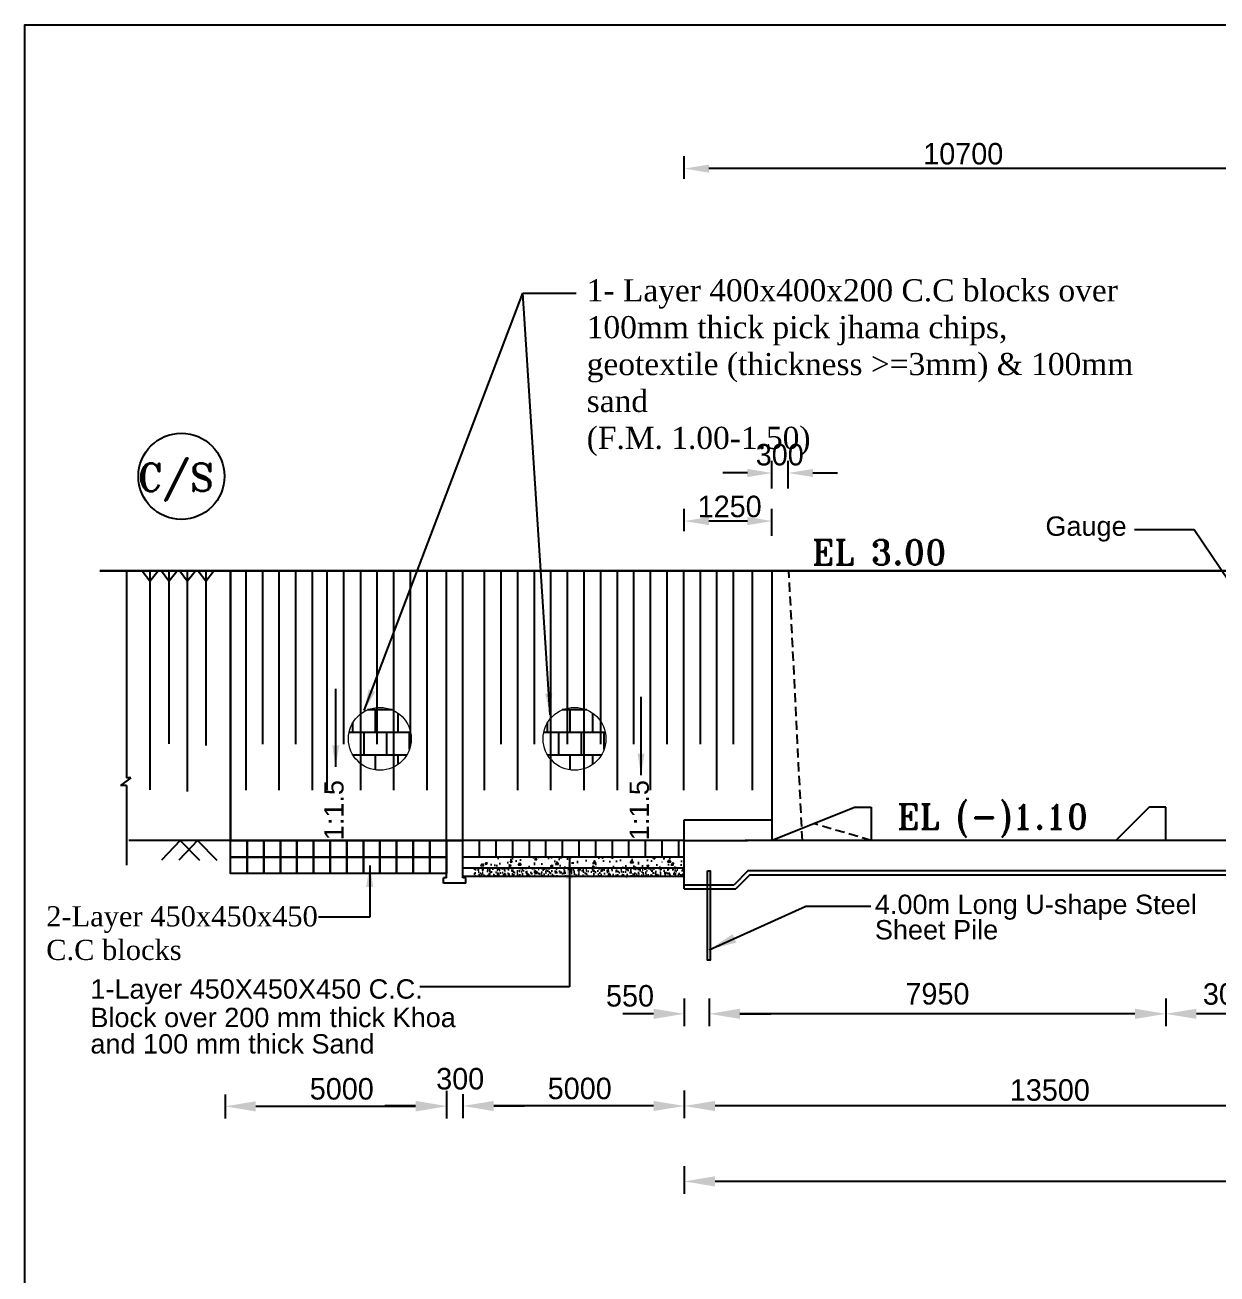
# Model space of a CAD drawing. Extents: x -1206532 to 786809, y -4288605 to 172932.
# Drawn here: x -748250 to -728863, y -4239199 to -4218882 of the extents above; entities that cross this region are included whole.
import ezdxf

# ---------------------------------------------------------------- set-up
doc = ezdxf.new("R2010")
doc.units = 0
doc.header["$LTSCALE"] = 300
doc.header["$MEASUREMENT"] = 0
doc.linetypes.add('DASHED', pattern=[0.75, 0.5, -0.25])
doc.layers.get('0').update_dxf_attribs({"linetype": 'CONTINUOUS'})
doc.layers.get('DEFPOINTS').update_dxf_attribs({"linetype": 'CONTINUOUS'})
doc.layers.add('LINE', color=7, linetype='CONTINUOUS')
doc.layers.add('Other line', color=7, linetype='CONTINUOUS', lineweight=15)
doc.layers.add('Text 20', color=7, linetype='CONTINUOUS', lineweight=15)
doc.styles.add('Arial-20', font='ARIAL_0.TTF')
doc.styles.add('BIG', font='ROMANT.SHX')
doc.dimstyles.new('3', dxfattribs={"dimtxt": 225, "dimasz": 350, "dimexe": 100, "dimexo": 25, "dimgap": 9, "dimtad": 0, "dimdec": 0, "dimzin": 0, "dimdsep": 46, "dimtxsty": 'Standard', "dimcen": 0, "dimclrd": 5, "dimclre": 6, "dimclrt": 1, "dimadec": 0, "dimazin": 0, "dimtfac": 1, "dimtdec": 0, "dimtofl": 0, "dimtmove": 2, "dimatfit": 3, "dimfxl": 1, "dimtolj": 1, "dimtzin": 0, "dimarcsym": 0})
doc.dimstyles.new('ISO-25', dxfattribs={"dimtxt": 2.5, "dimasz": 2.5, "dimexe": 1.25, "dimexo": 0.625, "dimtad": 1, "dimtxsty": 'Standard', "dimcen": 2.5, "dimadec": 0, "dimazin": 0, "dimtfac": 1, "dimtmove": 0, "dimatfit": 3, "dimfxl": 1, "dimarcsym": 0})

# ---------------------------------------------------------------- blocks, each defined once
blk = doc.blocks.new('*D190')
at = {"layer": 'DEFPOINTS', "color": 0, "lineweight": 30}
for p in [(-737527, -4235692), (-725377, -4236298), (-737527, -4236466)]:
    blk.add_point(p, dxfattribs=at)
at = {"layer": 'LINE', "color": 7, "lineweight": -2}
for p, q in [((-737527, -4236216), (-737527, -4236666)), ((-725377, -4236303), (-725377, -4236666)), ((-725877, -4236466), (-737027, -4236466))]:
    blk.add_line(p, q, dxfattribs=at)
at = {"layer": 'LINE', "color": 7, "lineweight": 30}
for points in [[(-737027, -4236383), (-737027, -4236549), (-737527, -4236466)], [(-725877, -4236383), (-725877, -4236549), (-725377, -4236466)]]:
    blk.add_solid(points, dxfattribs=at)
at = {"layer": 'LINE', "color": 7, "insert": (-731582, -4236208), "char_height": 350, "attachment_point": 5}
blk.add_mtext('\\A1;13500', dxfattribs=at)
blk = doc.blocks.new('*D193')
at = {"layer": 'DEFPOINTS', "color": 0, "lineweight": 30}
for p in [(-737527, -4236107), (-741127, -4236267), (-741127, -4236466)]:
    blk.add_point(p, dxfattribs=at)
at = {"layer": 'LINE', "color": 7, "lineweight": -2}
for p, q in [((-737527, -4236216), (-737527, -4236666)), ((-741127, -4236272), (-741127, -4236666)), ((-738027, -4236466), (-740627, -4236466))]:
    blk.add_line(p, q, dxfattribs=at)
at = {"layer": 'LINE', "color": 7, "lineweight": 30}
for points in [[(-740627, -4236383), (-740627, -4236549), (-741127, -4236466)], [(-738027, -4236383), (-738027, -4236549), (-737527, -4236466)]]:
    blk.add_solid(points, dxfattribs=at)
at = {"layer": 'LINE', "color": 7, "insert": (-739228, -4236183), "char_height": 350, "attachment_point": 5}
blk.add_mtext('\\A1;5000', dxfattribs=at)
blk = doc.blocks.new('*D194')
at = {"layer": 'DEFPOINTS', "color": 0, "lineweight": 30}
for p in [(-741397, -4236273), (-741127, -4236267), (-741397, -4236466)]:
    blk.add_point(p, dxfattribs=at)
at = {"layer": 'LINE', "color": 7, "lineweight": -2}
for p, q in [((-741397, -4236278), (-741397, -4236666)), ((-741127, -4236272), (-741127, -4236666)), ((-741897, -4236466), (-742397, -4236466)), ((-740627, -4236466), (-740127, -4236466))]:
    blk.add_line(p, q, dxfattribs=at)
at = {"layer": 'LINE', "color": 7, "lineweight": 30}
for points in [[(-741897, -4236383), (-741897, -4236549), (-741397, -4236466)], [(-740627, -4236383), (-740627, -4236549), (-741127, -4236466)]]:
    blk.add_solid(points, dxfattribs=at)
at = {"layer": 'LINE', "color": 7, "insert": (-741172, -4236025), "char_height": 350, "attachment_point": 5}
blk.add_mtext('\\A1;300', dxfattribs=at)
blk = doc.blocks.new('*D202')
at = {"layer": 'DEFPOINTS', "color": 0, "lineweight": 30}
for p in [(-729697, -4234595), (-727447, -4234505), (-729697, -4234967)]:
    blk.add_point(p, dxfattribs=at)
at = {"layer": 'LINE', "color": 7, "lineweight": -2}
for p, q in [((-729697, -4234717), (-729697, -4235167)), ((-727447, -4234717), (-727447, -4235167)), ((-727947, -4234967), (-729197, -4234967))]:
    blk.add_line(p, q, dxfattribs=at)
at = {"layer": 'LINE', "color": 7, "lineweight": 30}
for points in [[(-729197, -4234884), (-729197, -4235050), (-729697, -4234967)], [(-727947, -4234884), (-727947, -4235050), (-727447, -4234967)]]:
    blk.add_solid(points, dxfattribs=at)
at = {"layer": 'LINE', "color": 7, "insert": (-728572, -4234646), "char_height": 350, "attachment_point": 5}
blk.add_mtext('\\A1;3000', dxfattribs=at)
blk = doc.blocks.new('*D206')
at = {"layer": 'DEFPOINTS', "color": 0, "lineweight": 30}
for p in [(-737122, -4234612), (-729697, -4234595), (-737122, -4234967)]:
    blk.add_point(p, dxfattribs=at)
at = {"layer": 'LINE', "color": 7, "lineweight": -2}
for p, q in [((-737122, -4234717), (-737122, -4235167)), ((-729697, -4234717), (-729697, -4235167)), ((-730197, -4234967), (-736622, -4234967))]:
    blk.add_line(p, q, dxfattribs=at)
at = {"layer": 'LINE', "color": 7, "lineweight": 30}
for points in [[(-736622, -4234884), (-736622, -4235050), (-737122, -4234967)], [(-730197, -4234884), (-730197, -4235050), (-729697, -4234967)]]:
    blk.add_solid(points, dxfattribs=at)
at = {"layer": 'LINE', "color": 7, "insert": (-733410, -4234643), "char_height": 350, "attachment_point": 5}
blk.add_mtext('\\A1;7950', dxfattribs=at)
blk = doc.blocks.new('*X129')
at = {"color": 0}
for p, q in [((19840, 640), (19840, 912)), ((19924, 960), (20274, 960)), ((20000, 960), (20000, 985)), ((20160, 640), (20160, 960)), ((20480, 640), (20480, 781)), ((19664, 640), (20535, 640)), ((19680, 403), (19680, 640)), ((20000, 320), (20000, 640)), ((20320, 320), (20320, 640)), ((19720, 320), (20479, 320)), ((19840, 190), (19840, 320)), ((20160, 111), (20160, 320))]:
    blk.add_line(p, q, dxfattribs=at)
blk = doc.blocks.new('*D209')
at = {"layer": 'DEFPOINTS', "color": 0, "lineweight": 30}
for p in [(-737527, -4234507), (-737122, -4234481), (-737122, -4234967)]:
    blk.add_point(p, dxfattribs=at)
at = {"layer": 'LINE', "color": 7, "lineweight": -2}
for p, q in [((-737527, -4234717), (-737527, -4235167)), ((-737122, -4234717), (-737122, -4235167)), ((-738027, -4234967), (-738527, -4234967)), ((-736622, -4234967), (-736122, -4234967))]:
    blk.add_line(p, q, dxfattribs=at)
at = {"layer": 'LINE', "color": 7, "lineweight": 30}
for points in [[(-738027, -4234884), (-738027, -4235050), (-737527, -4234967)], [(-736622, -4234884), (-736622, -4235050), (-737122, -4234967)]]:
    blk.add_solid(points, dxfattribs=at)
at = {"layer": 'LINE', "color": 7, "insert": (-738410, -4234676), "char_height": 350, "attachment_point": 5}
blk.add_mtext('\\A1;550', dxfattribs=at)
blk = doc.blocks.new('*D210')
at = {"layer": 'DEFPOINTS', "color": 0, "lineweight": 30}
for p in [(-737527, -4236666), (-704295, -4237131), (-737527, -4237693)]:
    blk.add_point(p, dxfattribs=at)
at = {"layer": 'LINE', "color": 7, "lineweight": -2}
for p, q in [((-737527, -4237443), (-737527, -4237893)), ((-704295, -4237443), (-704295, -4237893)), ((-704795, -4237693), (-737027, -4237693))]:
    blk.add_line(p, q, dxfattribs=at)
at = {"layer": 'LINE', "color": 7, "lineweight": 30}
for points in [[(-737027, -4237609), (-737027, -4237776), (-737527, -4237693)], [(-704795, -4237609), (-704795, -4237776), (-704295, -4237693)]]:
    blk.add_solid(points, dxfattribs=at)
at = {"layer": 'LINE', "color": 7, "insert": (-720303, -4237428), "char_height": 350, "attachment_point": 5}
blk.add_mtext('\\A1;37840', dxfattribs=at)
blk = doc.blocks.new('*D234')
at = {"layer": 'DEFPOINTS', "color": 0, "lineweight": 30}
for p in [(-741397, -4236113), (-744997, -4236273), (-744997, -4236472)]:
    blk.add_point(p, dxfattribs=at)
at = {"layer": 'LINE', "color": 7, "lineweight": -2}
for p, q in [((-741397, -4236222), (-741397, -4236672)), ((-744997, -4236278), (-744997, -4236672)), ((-741897, -4236472), (-744497, -4236472))]:
    blk.add_line(p, q, dxfattribs=at)
at = {"layer": 'LINE', "color": 7, "lineweight": 30}
for points in [[(-744497, -4236389), (-744497, -4236555), (-744997, -4236472)], [(-741897, -4236389), (-741897, -4236555), (-741397, -4236472)]]:
    blk.add_solid(points, dxfattribs=at)
at = {"layer": 'LINE', "color": 7, "insert": (-743098, -4236189), "char_height": 350, "attachment_point": 5}
blk.add_mtext('\\A1;5000', dxfattribs=at)
blk = doc.blocks.new('*D168')
at = {"layer": 'DEFPOINTS', "color": 0, "lineweight": 30}
for p in [(-737527, -4221218), (-737527, -4221391), (-727718, -4221391)]:
    blk.add_point(p, dxfattribs=at)
at = {"layer": 'LINE', "color": 7, "lineweight": -2}
for p, q in [((-737527, -4221386), (-737527, -4221018)), ((-727718, -4221386), (-727718, -4221018)), ((-728118, -4221218), (-737127, -4221218))]:
    blk.add_line(p, q, dxfattribs=at)
at = {"layer": 'LINE', "color": 7, "lineweight": 30}
for points in [[(-737127, -4221152), (-737127, -4221285), (-737527, -4221218)], [(-728118, -4221152), (-728118, -4221285), (-727718, -4221218)]]:
    blk.add_solid(points, dxfattribs=at)
at = {"layer": 'LINE', "color": 7, "lineweight": 20, "insert": (-732990, -4220978), "char_height": 350, "attachment_point": 5}
blk.add_mtext('\\A1;10700', dxfattribs=at)
blk = doc.blocks.new('*D173')
at = {"layer": 'DEFPOINTS', "color": 0, "lineweight": 30}
for p in [(-737527, -4226951), (-737527, -4227119), (-736101, -4227195)]:
    blk.add_point(p, dxfattribs=at)
at = {"layer": 'LINE', "color": 7, "lineweight": -2}
for p, q in [((-737527, -4227114), (-737527, -4226751)), ((-736101, -4227190), (-736101, -4226751)), ((-736501, -4226951), (-737127, -4226951))]:
    blk.add_line(p, q, dxfattribs=at)
at = {"layer": 'LINE', "color": 7, "lineweight": 30}
for points in [[(-737127, -4226885), (-737127, -4227018), (-737527, -4226951)], [(-736501, -4226885), (-736501, -4227018), (-736101, -4226951)]]:
    blk.add_solid(points, dxfattribs=at)
at = {"layer": 'LINE', "color": 7, "insert": (-736789, -4226716), "char_height": 350, "attachment_point": 5}
blk.add_mtext('\\A1;1250', dxfattribs=at)
blk = doc.blocks.new('*D175')
at = {"layer": 'DEFPOINTS', "color": 0, "lineweight": 30}
for p in [(-736101, -4226169), (-736101, -4226455), (-735836, -4226441)]:
    blk.add_point(p, dxfattribs=at)
at = {"layer": 'LINE', "color": 7, "lineweight": -2}
for p, q in [((-736101, -4226419), (-736101, -4225969)), ((-735836, -4226419), (-735836, -4225969)), ((-736501, -4226169), (-736901, -4226169)), ((-735436, -4226169), (-735036, -4226169))]:
    blk.add_line(p, q, dxfattribs=at)
at = {"layer": 'LINE', "color": 7, "lineweight": 30}
for points in [[(-736501, -4226103), (-736501, -4226236), (-736101, -4226169)], [(-735436, -4226103), (-735436, -4226236), (-735836, -4226169)]]:
    blk.add_solid(points, dxfattribs=at)
at = {"layer": 'LINE', "color": 7, "insert": (-735975, -4225874), "char_height": 350, "attachment_point": 5}
blk.add_mtext('\\A1;300', dxfattribs=at)

msp = doc.modelspace()

# ---------------------------------------------------------------- hatches: boundary and pattern name
at = {"layer": 'LINE'}
h = msp.add_hatch(dxfattribs=at)
h.set_pattern_fill('AR-CONC', color=256, scale=45, angle=135, style=0)
h.set_pattern_definition([(185, (-644031.95, -4350355.56), (-208.2632, 248.1984), [33.75, -371.25]), (130, (-644031.95, -4350355.56), (-195.1957, -283.4965), [27, -297]), (235.4514, (-644049.3, -4350334.88), (-403.4589, -35.29776), [28.6831, -315.51395]), (181.1842, (-644095.6, -4350419.2), (-286.9262, 392.2619), [50.625, -556.875]), (231.6356, (-644119.5, -4350386.5), (-607.3703, -12.5546), [43.0246, -473.2708]), (126.1842, (-644095.6, -4350419.2), (-607.3703, -12.555), [40.5, -445.5]), (156, (-644111.5, -4350371.47), (-61.8221, 318.0472), [33.75, -371.25]), (101, (-644111.5, -4350371.47), (-308.1638, -153.3189), [27, -297]), (206.4514, (-644116.65, -4350344.96), (-369.9858, 164.7286), [28.6831, -315.51395]), (172.5, (-644031.95, -4350355.56), (-109.79542, -102.05693), [0, -293.4, 0, -301.5, 0, -298.125]), (142.5, (-644031.95, -4350355.56), (-209.20925, -41.79282), [0, -171.9, 0, -286.65, 0, -113.625]), (102.5, (-643960.99, -4350426.52), (-162.68434, 177.03818), [0, -112.5, 0, -351, 0, -465.75]), (92.5, (-643929.17, -4350458.34), (-217.4219, 153.7155), [0, -146.25, 0, -233.1, 0, -330.75])])
h.paths.add_polyline_path([(-740947, -4232416.433), (-740947, -4232596.433), (-737527, -4232596.433), (-737527, -4232416.433)])
h = msp.add_hatch(dxfattribs=at)
h.set_pattern_fill('AR-SAND', color=256, scale=45, angle=135, style=0)
h.set_pattern_definition([(172.5, (-644031.95, -4350355.56), (-59.30672, -63.315593), [0, -68.4, 0, -76.5, 0, -73.125]), (142.5, (-644031.95, -4350355.56), (-146.11409, -33.48619), [0, -36.9, 0, -61.65, 0, -23.625]), (102.5, (-643992.81, -4350394.7), (-99.271457, 98.911317), [0, -22.5, 0, -81, 0, -105.75]), (92.5, (-643992.81, -4350394.7), (-123.58183, 67.7269), [0, -11.25, 0, -53.1, 0, -60.75])])
h.paths.add_polyline_path([(-740947, -4232596.433), (-740947, -4232731.433), (-740902, -4232731.433), (-737527, -4232731.433), (-737527, -4232596.433)])

# ---------------------------------------------------------------- linework, layer by layer
for p, q in [((-734760.416, -4231606.433), (-734490.416, -4231606.433)), ((-729697, -4231606.433), (-729967, -4231606.433)), ((-737527, -4231808.933), (-736100.56, -4231808.933)), ((-737527, -4232146.433), (-736501.345, -4232146.433)), ((-727447, -4232146.433), (-736537, -4232146.433)), ((-727447, -4232641.433), (-736492, -4232641.433)), ((-727447, -4232708.933), (-736464.041, -4232708.933)), ((-737527, -4232866.433), (-736717, -4232866.433)), ((-737527, -4232933.933), (-736689.041, -4232933.933))]:
    msp.add_line(p, q)
at = {"color": 0, "linetype": 'ByBlock', "lineweight": 9}
for centre in [(-742478.561, -4230493.261), (-739312.608, -4230493.261)]:
    msp.add_circle(centre, 510.106, dxfattribs=at)
at = {"layer": 'LINE'}
for p, q in [((-746600.724, -4227759.499), (-746600.724, -4231127.67)), ((-746221.187, -4227929.74), (-746341.747, -4227765.223)), ((-746221.187, -4227759.499), (-746221.187, -4231322.873)), ((-746221.187, -4227929.74), (-746091.925, -4227765.223)), ((-745911.381, -4227929.74), (-746031.941, -4227765.223)), ((-745911.381, -4227759.499), (-745911.381, -4230573.019)), ((-745911.381, -4227929.74), (-745782.119, -4227765.223)), ((-745611.381, -4227929.74), (-745731.941, -4227765.223)), ((-745611.381, -4227759.499), (-745611.381, -4231349.654)), ((-745611.381, -4227929.74), (-745482.119, -4227765.223)), ((-745311.381, -4227929.74), (-745431.941, -4227765.223)), ((-745311.381, -4227759.499), (-745311.381, -4230599.8)), ((-745311.381, -4227929.74), (-745182.119, -4227765.223)), ((-744659.686, -4227759.499), (-744659.686, -4231328.869)), ((-744389.686, -4227759.499), (-744389.686, -4230579.325)), ((-744119.686, -4227759.499), (-744119.686, -4231328.869)), ((-743849.686, -4227759.499), (-743849.686, -4230579.325)), ((-743579.686, -4227759.499), (-743579.686, -4231328.869)), ((-743339.215, -4227759.499), (-743339.215, -4231328.869)), ((-743069.215, -4227759.499), (-743069.215, -4230579.325)), ((-742795.517, -4227759.499), (-742795.517, -4231328.869)), ((-742525.517, -4227759.499), (-742525.517, -4230579.325)), ((-742255.517, -4227759.499), (-742255.517, -4231328.869)), ((-741985.517, -4227759.499), (-741985.517, -4230579.325)), ((-741715.517, -4227759.499), (-741715.517, -4231328.869)), ((-741397, -4232752.892), (-741397, -4227759.499)), ((-741127, -4232752.892), (-741127, -4227759.499)), ((-740781.364, -4227759.499), (-740781.364, -4231328.869)), ((-740511.364, -4227759.499), (-740511.364, -4230579.325)), ((-740241.364, -4227759.499), (-740241.364, -4231328.869)), ((-739971.364, -4227759.499), (-739971.364, -4230579.325)), ((-739701.364, -4227759.499), (-739701.364, -4231328.869)), ((-739431.364, -4227759.499), (-739431.364, -4230579.325)), ((-739161.364, -4227759.499), (-739161.364, -4231328.869)), ((-738891.364, -4227759.499), (-738891.364, -4230579.325)), ((-738621.364, -4227759.499), (-738621.364, -4231328.869)), ((-738351.364, -4227759.499), (-738351.364, -4230579.325)), ((-738081.364, -4227759.499), (-738081.364, -4231328.869)), ((-737811.364, -4227759.499), (-737811.364, -4230579.325)), ((-737541.364, -4227759.499), (-737541.364, -4231328.869)), ((-737271.364, -4227759.499), (-737271.364, -4230579.325)), ((-737001.364, -4227759.499), (-737001.364, -4231328.869)), ((-736731.364, -4227759.499), (-736731.364, -4230579.325)), ((-736423.363, -4227759.499), (-736423.363, -4231328.869)), ((-736100.56, -4232146.433), (-736100.56, -4227759.499)), ((-746526.112, -4231127.67), (-746696.653, -4231255.445)), ((-746526.112, -4231127.67), (-746600.724, -4231127.67)), ((-746600.724, -4231255.445), (-746696.653, -4231255.445)), ((-746600.724, -4231255.445), (-746600.724, -4232546.62)), ((-736100.56, -4232144.176), (-734760.416, -4231606.433)), ((-734490.416, -4231606.433), (-734490.416, -4232146.433)), ((-729967, -4231606.433), (-730507, -4232146.433)), ((-729697, -4232146.433), (-729697, -4231606.433)), ((-737527, -4232933.933), (-737527, -4231808.933)), ((-744997, -4232146.433), (-746560.806, -4232146.433)), ((-745726.007, -4232146.433), (-746031.704, -4232465.696)), ((-745444.023, -4232146.433), (-745749.719, -4232465.696)), ((-745726.007, -4232146.433), (-745411.187, -4232465.696)), ((-745444.023, -4232146.433), (-745129.202, -4232465.696)), ((-741397, -4232146.433), (-744997, -4232146.433)), ((-741397, -4232146.433), (-742953.767, -4232146.433)), ((-737527, -4232146.433), (-741127, -4232146.433)), ((-740857, -4232416.433), (-740857, -4232146.433)), ((-740587, -4232416.433), (-740587, -4232146.433)), ((-740317, -4232416.433), (-740317, -4232146.433)), ((-740047, -4232416.433), (-740047, -4232146.433)), ((-739777, -4232416.433), (-739777, -4232146.433)), ((-739507, -4232416.433), (-739507, -4232146.433)), ((-739237, -4232416.433), (-739237, -4232146.433)), ((-738967, -4232416.433), (-738967, -4232146.433)), ((-738697, -4232416.433), (-738697, -4232146.433)), ((-738427, -4232416.433), (-738427, -4232146.433)), ((-738157, -4232416.433), (-738157, -4232146.433)), ((-737887, -4232416.433), (-737887, -4232146.433)), ((-737617, -4232416.433), (-737617, -4232146.433)), ((-737527, -4232416.433), (-741127, -4232416.433)), ((-737887, -4232500.038), (-737887, -4232497.057)), ((-741442, -4232842.892), (-741442, -4232752.892)), ((-741397, -4232752.892), (-741442, -4232752.892)), ((-737527, -4232596.433), (-741127, -4232596.433)), ((-737527, -4232731.433), (-741127, -4232731.433)), ((-741082, -4232752.892), (-741127, -4232752.892)), ((-741082, -4232842.892), (-741082, -4232752.892)), ((-736492, -4232641.433), (-736717, -4232866.433)), ((-736464.041, -4232708.933), (-736689.041, -4232933.933)), ((-741082, -4232842.892), (-741442, -4232842.892))]:
    msp.add_line(p, q, dxfattribs=at)
at = {"layer": 'LINE', "linetype": 'DASHED'}
for p, q in [((-735605.56, -4232146.433), (-735825.191, -4227759.499)), ((-734490.416, -4232146.433), (-735423.408, -4231872.464))]:
    msp.add_line(p, q, dxfattribs=at)
at = {"layer": 'LINE'}
for points in [[(-691359.788, -4259111.319), (-748250.217, -4259111.319), (-748250.217, -4218881.659), (-691359.788, -4218881.659)], [(-744907, -4232146.433), (-744637, -4232146.433), (-744637, -4232416.433), (-744907, -4232416.433)], [(-744637, -4232146.433), (-744367, -4232146.433), (-744367, -4232416.433), (-744637, -4232416.433)], [(-744367, -4232146.433), (-744097, -4232146.433), (-744097, -4232416.433), (-744367, -4232416.433)], [(-744097, -4232146.433), (-743827, -4232146.433), (-743827, -4232416.433), (-744097, -4232416.433)], [(-743827, -4232146.433), (-743557, -4232146.433), (-743557, -4232416.433), (-743827, -4232416.433)], [(-743557, -4232146.433), (-743287, -4232146.433), (-743287, -4232416.433), (-743557, -4232416.433)], [(-743287, -4232146.433), (-743017, -4232146.433), (-743017, -4232416.433), (-743287, -4232416.433)], [(-743017, -4232146.433), (-742747, -4232146.433), (-742747, -4232416.433), (-743017, -4232416.433)], [(-742747, -4232146.433), (-742477, -4232146.433), (-742477, -4232416.433), (-742747, -4232416.433)], [(-742477, -4232146.433), (-742207, -4232146.433), (-742207, -4232416.433), (-742477, -4232416.433)], [(-742207, -4232146.433), (-741937, -4232146.433), (-741937, -4232416.433), (-742207, -4232416.433)], [(-741937, -4232146.433), (-741667, -4232146.433), (-741667, -4232416.433), (-741937, -4232416.433)], [(-741667, -4232146.433), (-741397, -4232146.433), (-741397, -4232416.433), (-741667, -4232416.433)], [(-744907, -4232416.433), (-744637, -4232416.433), (-744637, -4232686.433), (-744907, -4232686.433)], [(-744637, -4232416.433), (-744367, -4232416.433), (-744367, -4232686.433), (-744637, -4232686.433)], [(-744367, -4232416.433), (-744097, -4232416.433), (-744097, -4232686.433), (-744367, -4232686.433)], [(-744097, -4232416.433), (-743827, -4232416.433), (-743827, -4232686.433), (-744097, -4232686.433)], [(-743827, -4232416.433), (-743557, -4232416.433), (-743557, -4232686.433), (-743827, -4232686.433)], [(-743557, -4232416.433), (-743287, -4232416.433), (-743287, -4232686.433), (-743557, -4232686.433)], [(-743287, -4232416.433), (-743017, -4232416.433), (-743017, -4232686.433), (-743287, -4232686.433)], [(-743017, -4232416.433), (-742747, -4232416.433), (-742747, -4232686.433), (-743017, -4232686.433)], [(-742747, -4232416.433), (-742477, -4232416.433), (-742477, -4232686.433), (-742747, -4232686.433)], [(-742477, -4232416.433), (-742207, -4232416.433), (-742207, -4232686.433), (-742477, -4232686.433)], [(-742207, -4232416.433), (-741937, -4232416.433), (-741937, -4232686.433), (-742207, -4232686.433)], [(-741937, -4232416.433), (-741667, -4232416.433), (-741667, -4232686.433), (-741937, -4232686.433)], [(-741667, -4232416.433), (-741397, -4232416.433), (-741397, -4232686.433), (-741667, -4232686.433)], [(-737151.788, -4232638.29), (-737107.808, -4232638.29), (-737107.808, -4234094.901), (-737151.788, -4234094.901)]]:
    msp.add_lwpolyline(points, close=True, dxfattribs=at)
msp.add_circle((-745706.241, -4226223.284), 700.187, dxfattribs=at)
at = {"layer": 'Other line', "color": 0, "lineweight": 30}
for p, q in [((-727718.131, -4227759.499), (-747030.486, -4227759.499)), ((-744907, -4232146.433), (-744907, -4227759.499)), ((-741397, -4232146.433), (-741127, -4232146.433))]:
    msp.add_line(p, q, dxfattribs=at)

# ---------------------------------------------------------------- block references
at = {"color": 0, "linetype": 'ByBlock', "lineweight": 9, "xscale": -1.147500000195578, "yscale": 1.147499999962747, "zscale": 1.1475}
for p in [(-719414.745, -4231125.872), (-716248.792, -4231125.872)]:
    msp.add_blockref('*X129', p, dxfattribs=at)

# ---------------------------------------------------------------- texts
at = {"color": 0, "linetype": 'ByBlock', "lineweight": 20, "insert": (-739113.827, -4223017.411), "char_height": 360, "width": 8988.09664, "attachment_point": 1}
msp.add_mtext('{\\fTimes New Roman|b0|i0|c0|p18;1- Layer 400x400x200 C.C blocks over 100mm thick pick jhama chips, geotextile (thickness >=3mm) & 100mm sand \\P(F.M. 1.00-1.50) }', dxfattribs=at)
at = {"color": 0, "linetype": 'ByBlock', "lineweight": 9, "insert": (-747904.963, -4233216.203), "char_height": 328.05, "width": 4447.84073, "attachment_point": 1}
msp.add_mtext('{\\fTimes New Roman|b0|i0|c0|p18;2-Layer 450x450x450 C.C blocks }', dxfattribs=at)
at = {"layer": 'LINE', "style": 'BIG'}
msp.add_text('C/S', height=450, dxfattribs=at).set_placement((-746416.201, -4226466.102))
at = {"layer": 'Text 20'}
for s, height, style, p in [('Gauge', 315, 'Arial-20', (-731653.327, -4227191.028)), ('EL 3.00', 405, 'BIG', (-735449.99, -4227662.363)), ('EL (-)1.10', 405, 'BIG', (-734064.953, -4231961.975)), ('1-Layer 450X450X450 C.C.', 315, 'Arial-20', (-747186.252, -4234719.899)), ('Block over 200 mm thick Khoa', 315, 'Arial-20', (-747186.252, -4235183.507)), ('and 100 mm thick Sand', 315, 'Arial-20', (-747186.252, -4235612.345))]:
    msp.add_text(s, height=height, dxfattribs=dict(at, style=style)).set_placement(p)
at = {"layer": 'Text 20', "style": 'Arial-20'}
for p in [(-743069.187, -4232143.042), (-738103.137, -4232143.042)]:
    msp.add_text('1:1.5', height=315, rotation=90, dxfattribs=at).set_placement(p)
at = {"layer": 'Text 20', "lineweight": 20, "style": 'Arial-20'}
for s, p in [('4.00m Long U-shape Steel', (-734427.48, -4233343.63)), ('Sheet Pile', (-734427.48, -4233756.79))]:
    msp.add_text(s, height=315, dxfattribs=at).set_placement(p)

# ---------------------------------------------------------------- dimensions: what is measured, and where the dimension line sits
at = {"layer": 'LINE', "lineweight": 20}
dim = msp.add_linear_dim(base=(-737527, -4221218.331), p1=(-727718.131, -4221390.974), p2=(-737527, -4221390.974), angle=180, text='10700', dimstyle='3', override={"dimtxt": 350, "dimasz": 400, "dimexe": 200, "dimexo": 5, "dimdle": 250, "dimclrd": 7, "dimclre": 7, "dimclrt": 7, "dimfxl": 250, "dimfxlon": 1}, dxfattribs=at)
dim.commit()
dim.dimension.update_dxf_attribs({"geometry": '*D168', "text_midpoint": (-732989.892, -4220978.163), "dimtype": 160})
at = {"layer": 'LINE'}
for base, p1, p2, text, picture, middle in [((-736100.56, -4226169.249), (-735836.074, -4226440.582), (-736100.56, -4226454.752), '300', '*D175', (-735974.993, -4225873.85)), ((-737527, -4226951.409), (-736100.56, -4227195.108), (-737527, -4227119.42), '1250', '*D173', (-736789.158, -4226715.866))]:
    dim = msp.add_linear_dim(base=base, p1=p1, p2=p2, angle=180, text=text, dimstyle='3', override={"dimtxt": 350, "dimasz": 400, "dimexe": 200, "dimexo": 5, "dimdle": 250, "dimclrd": 7, "dimclre": 7, "dimclrt": 7, "dimfxl": 250, "dimfxlon": 1}, dxfattribs=at)
    dim.commit()
    dim.dimension.update_dxf_attribs({"geometry": picture, "text_midpoint": middle, "dimtype": 160})
for base, p1, p2, text, picture, middle in [((-737122, -4234967.162), (-737527, -4234507.361), (-737122, -4234480.692), '550', '*D209', (-738410.309, -4234675.594)), ((-737122, -4234967.162), (-729697, -4234594.85), (-737122, -4234611.763), '7950', '*D206', (-733409.5, -4234643.032)), ((-729697, -4234967.162), (-727447, -4234505.269), (-729697, -4234594.85), '3000', '*D202', (-728572, -4234645.809)), ((-741397, -4236465.996), (-741127, -4236266.632), (-741397, -4236272.991), '300', '*D194', (-741172, -4236024.758)), ((-737527, -4236465.996), (-725377, -4236298.007), (-737527, -4235692.026), '13500', '*D190', (-731582.317, -4236207.874)), ((-744997, -4236471.994), (-741397, -4236113.101), (-744997, -4236272.629), '5000', '*D234', (-743097.659, -4236189.286)), ((-741127, -4236465.996), (-737527, -4236107.104), (-741127, -4236266.632), '5000', '*D193', (-739227.659, -4236183.289)), ((-737527, -4237692.591), (-704294.518, -4237131.022), (-737527, -4236665.996), '37840', '*D210', (-720303.238, -4237427.871))]:
    dim = msp.add_linear_dim(base=base, p1=p1, p2=p2, text=text, dimstyle='3', override={"dimtxt": 350, "dimasz": 500, "dimexe": 200, "dimexo": 5, "dimdle": 250, "dimclrd": 7, "dimclre": 7, "dimclrt": 7, "dimfxl": 250, "dimfxlon": 1}, dxfattribs=at)
    dim.commit()
    dim.dimension.update_dxf_attribs({"geometry": picture, "text_midpoint": middle, "dimtype": 160})

# ---------------------------------------------------------------- leaders
at = {"linetype": 'ByBlock', "lineweight": 20}
for points in [[(-728275.615, -4228518.329), (-729232.92, -4227093.5), (-730205.727, -4227093.5)], [(-737122, -4233923.834), (-735549.06, -4233215.479), (-734494.549, -4233215.479)]]:
    msp.add_leader(points, dimstyle='ISO-25', override={"dimtxt": 500, "dimasz": 450, "dimclrd": 7, "dimclre": 7, "dimclrt": 7}, dxfattribs=at)
at = {"layer": 'LINE'}
for points in [[(-743196.616, -4230950.994), (-743196.616, -4229679.954)], [(-738230.566, -4231083.388), (-738230.566, -4229812.348)]]:
    msp.add_leader(points, dimstyle='3', override={"dimgap": 9, "dimtad": 0}, dxfattribs=at)
at = {"layer": 'Other line', "color": 0, "lineweight": 20}
for points in [[(-742732.175, -4230034.933), (-740154.028, -4223244.381), (-739286.836, -4223244.381)], [(-739708.715, -4230105.181), (-740154.028, -4223244.381)]]:
    msp.add_leader(points, dimstyle='3', override={"dimgap": 9, "dimtad": 0, "dimclrd": 256, "dimclre": 0, "dimclrt": 0, "dimfxl": 700, "dimfxlon": 1}, dxfattribs=at)
at = {"layer": 'Other line', "color": 0, "lineweight": 30}
for points in [[(-742643.454, -4232551.433), (-742643.454, -4233394.207), (-743474.842, -4233394.207)], [(-739396.704, -4232416.433), (-739396.704, -4234529.413), (-741828.374, -4234529.413)]]:
    msp.add_leader(points, dimstyle='3', override={"dimgap": 9, "dimtad": 0, "dimclrd": 256, "dimclre": 0, "dimclrt": 0, "dimfxl": 700, "dimfxlon": 1}, dxfattribs=at)

doc.saveas('drawing.dxf')
